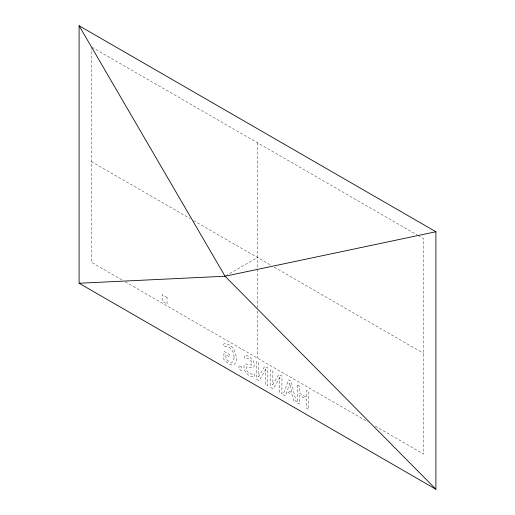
<?xml version="1.0" encoding="UTF-8"?>
<svg xmlns="http://www.w3.org/2000/svg" width="515" height="515" viewBox="0 0 515 515"><rect width="100%" height="100%" fill="white"/><g stroke="black" fill="none" stroke-linecap="round" stroke-linejoin="round"><path stroke-width="0.39" stroke-dasharray="2.58 1.93" d="M289.874 382.986L287.505 389.977L291.986 392.855L289.623 383.128M258.504 376.8L264.678 366.326L267.832 367.852L267.832 385.587L265.669 384.628L265.669 369.339M272.602 384.943L278.782 374.463L281.937 375.989L281.937 393.724L279.774 392.771L279.774 377.476M265.927 369.191L259.135 380.566L256.592 379.388L256.592 361.652L258.755 362.612L258.755 376.652M280.025 377.334L273.24 388.709L270.697 387.531L270.697 369.796L272.86 370.748L272.86 384.795M225.757 275.828L257.5 257.5M91.96 47.219L417.478 235.155M418.174 235.561L423.736 238.773L423.736 454.133L374.353 425.622M91.264 161.523L190.029 218.547M193.511 220.555L270.716 265.128M274.192 267.137L423.736 353.477M121.868 279.851L91.264 262.18L91.264 48.423M125.345 281.86L368.096 422.01M257.5 142.797L257.5 307.828M257.5 311.028L257.5 358.157M234.068 357.429L233.707 360.339L232.915 361.852L231.325 362.335L229.227 361.601L226.059 359.206L225.802 354.764L229.355 356.811L229.606 354.597L224.038 351.378L223.78 359.27C240.994 378.313 239.855 342.977 224.096 343.801L223.845 343.949C222.055 349.176 228.274 344.908 230.173 348.237C232.793 350.496 234.055 354.024 234.068 357.429M254.384 364.839C254.642 369.364 249.511 367.53 246.962 366.841L246.627 366.931C245.249 369.352 247.458 372.21 249.595 373.343C251.893 375.693 256.142 371.341 254.494 376.826L254.243 376.974C248.423 376.922 241.863 370.446 244.528 364.588L245.726 363.996L247.103 364.086L251.108 365.077L251.745 364.858L252.002 363.506L251.127 360.983L248.829 358.884L246.421 358.073L244.393 358.253L244.644 355.286C249.537 355.665 254.127 359.837 254.384 364.839M286.939 391.658L285.542 395.81L283.134 394.715L288.567 379.819L291.084 381.274L296.26 401.996L293.943 400.953L292.552 395.198L286.939 391.658M239.095 365.599L238.844 369.139L241.31 370.562L241.561 367.021L239.095 365.599M297.715 385.104L297.464 402.988L299.756 404.018L299.756 395.333L306.573 399.563L306.573 408.247L308.614 409.425L308.865 391.542L306.573 390.512L306.573 397.464L299.756 393.241L299.756 386.282L297.715 385.104M167.04 297.496L162.173 294.683L162.173 301.236L167.04 304.05L167.04 297.496"/><path stroke-width="0.77" d="M435.902 231.75L225.061 276.227L79.098 283.25L79.098 25.75L435.902 231.75L435.902 489.25L79.098 283.25M435.902 489.25L225.061 276.227L79.098 25.75"/></g></svg>
